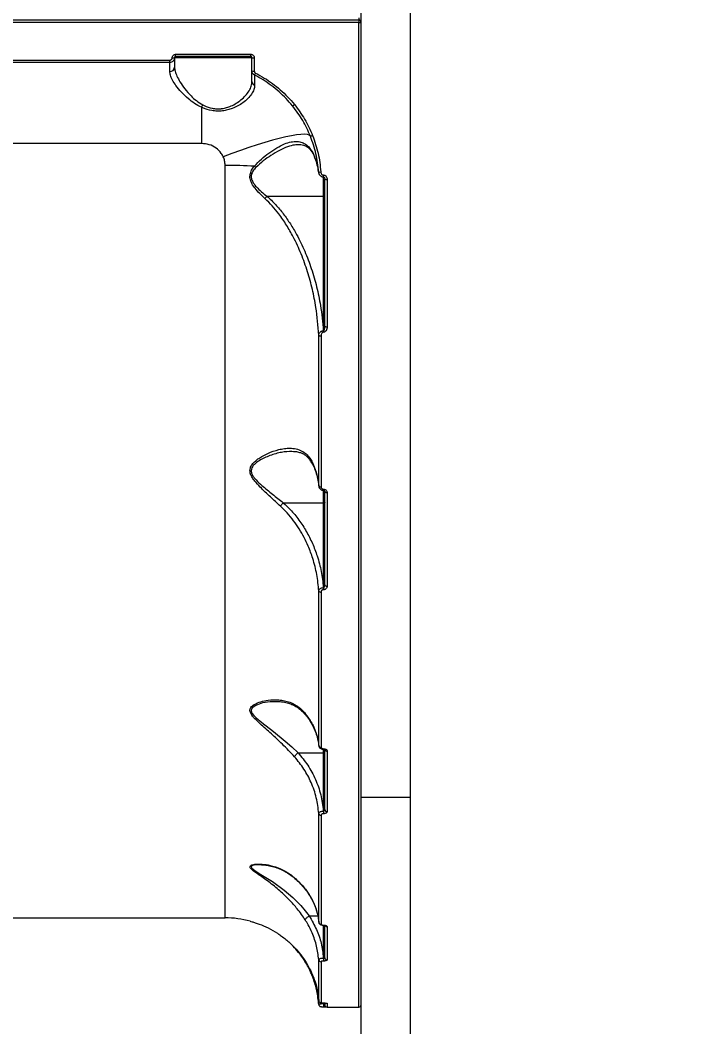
# Model space of a CAD drawing. Header units: millimetres. Extents: x -8327 to 9087, y -6583 to 5996.
# Drawn here: x -459.3 to -169.8, y -2635.5 to -2207.1 of the extents above; entities that cross this region are included whole.
import ezdxf

# ---------------------------------------------------------------- set-up
doc = ezdxf.new("R2010")
doc.units = ezdxf.units.MM
for name, color, linetype in [('DIKOM_ОБЪЕКТ', 7, 'Continuous'), ('DIKOM_РАЗМЕР_ЗОНА', 7, 'Continuous'), ('DIKOM_РАЗМЕР_ОБЪЕКТА', 7, 'Continuous')]:
    doc.layers.add(name, color=color, linetype=linetype)
doc.styles.add('style1', font='arial.ttf', dxfattribs={"width": 0.8})
doc.dimstyles.new('1-50', dxfattribs={"dimtxt": 300, "dimasz": 200, "dimexe": 100, "dimexo": 0, "dimgap": 100, "dimtad": 1, "dimtxsty": 'style1', "dimcen": 200, "dimclrd": 7, "dimclre": 7, "dimclrt": 7, "dimadec": 1, "dimazin": 2, "dimtfac": 1, "dimtmove": 0, "dimatfit": 2, "dimfxl": 0, "dimlwd": 25, "dimlwe": 18, "dimarcsym": 0})

# ---------------------------------------------------------------- blocks, each defined once
blk = doc.blocks.new('*D9')
at = {"layer": 'Defpoints', "color": 0, "transparency": 16777216}
for p in [(7087.37, 843.9), (-4957.59, 227.93), (7087.37, -4838.64)]:
    blk.add_point(p, dxfattribs=at)
at = {"layer": 'DIKOM_РАЗМЕР_ОБЪЕКТА', "color": 7, "lineweight": 18, "transparency": 16777216}
for p, q in [((7087.37, 843.9), (7087.37, -4938.64)), ((-4957.59, 227.93), (-4957.59, -4938.64))]:
    blk.add_line(p, q, dxfattribs=at)
at = {"layer": 'DIKOM_РАЗМЕР_ОБЪЕКТА', "color": 7, "lineweight": 25, "transparency": 16777216}
blk.add_line((-4757.59, -4838.64), (6887.37, -4838.64), dxfattribs=at)
at = {"layer": 'DIKOM_РАЗМЕР_ОБЪЕКТА', "color": 7, "transparency": 16777216}
for points in [[(-4757.59, -4805.31), (-4757.59, -4871.97), (-4957.59, -4838.64)], [(6887.37, -4805.31), (6887.37, -4871.97), (7087.37, -4838.64)]]:
    blk.add_solid(points, dxfattribs=at)
at = {"layer": 'DIKOM_РАЗМЕР_ОБЪЕКТА', "color": 7, "transparency": 16777216, "insert": (4098.94, -4585.47), "char_height": 300, "attachment_point": 5, "style": 'style1'}
blk.add_mtext('12040', dxfattribs=at)
blk = doc.blocks.new('*D12')
at = {"layer": 'Defpoints', "color": 0, "transparency": 16777216}
for p in [(-6501.58, 227.93), (9087.37, 227.93), (9087.37, -6483.3)]:
    blk.add_point(p, dxfattribs=at)
at = {"layer": 'DIKOM_РАЗМЕР_ЗОНА', "color": 7, "lineweight": 18, "transparency": 16777216}
for p, q in [((-6501.58, 227.93), (-6501.58, -6583.3)), ((9087.37, 227.93), (9087.37, -6583.3))]:
    blk.add_line(p, q, dxfattribs=at)
at = {"layer": 'DIKOM_РАЗМЕР_ЗОНА', "color": 7, "lineweight": 25, "transparency": 16777216}
blk.add_line((-6301.58, -6483.3), (8887.37, -6483.3), dxfattribs=at)
at = {"layer": 'DIKOM_РАЗМЕР_ЗОНА', "color": 7, "transparency": 16777216}
for points in [[(-6301.58, -6449.97), (-6301.58, -6516.64), (-6501.58, -6483.3)], [(8887.37, -6449.97), (8887.37, -6516.64), (9087.37, -6483.3)]]:
    blk.add_solid(points, dxfattribs=at)
at = {"layer": 'DIKOM_РАЗМЕР_ЗОНА', "color": 7, "transparency": 16777216, "insert": (2981.2, -6230.13), "char_height": 300, "attachment_point": 5, "style": 'style1'}
blk.add_mtext('15500', dxfattribs=at)

msp = doc.modelspace()

# ---------------------------------------------------------------- linework, layer by layer
at = {"layer": 'DIKOM_ОБЪЕКТ', "color": 7, "linetype": 'Continuous', "lineweight": 15}
for p, q in [((-314.039, -2537.85), (-314.039, -1876.293)), ((-293.039, -2537.85), (-293.039, -1876.293)), ((-315.039, -2206.069), (-315.039, -2207.072)), ((-315.039, -2207.072), (-799.039, -2207.072)), ((-315.039, -2208.074), (-799.039, -2208.074)), ((-315.039, -2207.072), (-315.039, -2208.074)), ((-315.039, -2627.071), (-315.039, -2208.074)), ((-393.539, -2223.072), (-393.539, -2227.122)), ((-360.539, -2223.072), (-393.539, -2223.072)), ((-393.039, -2221.606), (-361.039, -2221.606)), ((-393.039, -2222.571), (-393.039, -2221.606)), ((-361.039, -2222.571), (-393.039, -2222.571)), ((-361.039, -2222.571), (-361.039, -2221.606)), ((-360.539, -2228.684), (-360.539, -2223.072)), ((-359.539, -2223.11), (-359.539, -2228.736)), ((-478.539, -2224.112), (-395.539, -2224.112)), ((-395.539, -2225.071), (-478.539, -2225.071)), ((-395.539, -2225.071), (-395.539, -2224.112)), ((-395.539, -2228.929), (-395.539, -2225.071)), ((-382.039, -2244.165), (-382.039, -2259.574)), ((-382.039, -2259.574), (-732.039, -2259.574)), ((-333.937, -2265.222), (-333.927, -2265.245)), ((-371.989, -2589.072), (-371.989, -2268.919)), ((-330.134, -2272.975), (-330.039, -2272.975)), ((-330.134, -2273.818), (-330.134, -2272.975)), ((-330.134, -2273.818), (-330.039, -2273.818)), ((-330.039, -2273.818), (-330.039, -2272.975)), ((-330.039, -2281.988), (-330.039, -2273.808)), ((-329.539, -2337.272), (-329.539, -2274.756)), ((-328.539, -2274.917), (-328.539, -2337.583)), ((-354.152, -2281.988), (-330.039, -2281.988)), ((-330.039, -2339.277), (-330.039, -2281.988)), ((-332.097, -2405.266), (-332.097, -2341.087)), ((-331.099, -2341.383), (-331.099, -2405.705)), ((-330.161, -2339.277), (-330.039, -2339.277)), ((-330.161, -2339.277), (-330.161, -2339.924)), ((-330.039, -2339.924), (-330.161, -2339.924)), ((-330.039, -2339.277), (-330.039, -2339.924)), ((-332.163, -2404.976), (-332.129, -2405.4)), ((-330.072, -2406.677), (-330.039, -2406.677)), ((-330.072, -2407.202), (-330.072, -2406.677)), ((-330.072, -2407.202), (-330.039, -2407.202)), ((-330.039, -2407.202), (-330.039, -2406.677)), ((-330.039, -2412.424), (-330.039, -2407.2)), ((-329.539, -2447.383), (-329.539, -2407.615)), ((-328.539, -2408.093), (-328.539, -2447.957)), ((-347.199, -2412.424), (-330.039, -2412.424)), ((-330.039, -2448.579), (-330.039, -2412.424)), ((-332.097, -2515.739), (-332.097, -2449.907)), ((-331.099, -2450.444), (-331.099, -2516.421)), ((-330.143, -2448.579), (-330.039, -2448.579)), ((-330.143, -2448.579), (-330.143, -2449.478)), ((-330.039, -2449.478), (-330.143, -2449.478)), ((-330.039, -2448.579), (-330.039, -2449.478)), ((-340.927, -2518.842), (-330.039, -2518.842)), ((-330.094, -2517.1), (-330.039, -2517.1)), ((-330.094, -2517.362), (-330.094, -2517.1)), ((-330.094, -2517.362), (-330.039, -2517.362)), ((-330.039, -2517.362), (-330.039, -2517.1)), ((-330.039, -2518.842), (-330.039, -2517.395)), ((-330.039, -2543.643), (-330.039, -2518.842)), ((-329.539, -2543.032), (-329.539, -2517.372)), ((-328.539, -2518.113), (-328.539, -2543.833)), ((-293.039, -2537.85), (-314.039, -2537.85)), ((-314.039, -2643.888), (-314.039, -2537.85)), ((-293.039, -2643.888), (-293.039, -2537.85)), ((-332.097, -2590.922), (-332.097, -2544.637)), ((-330.119, -2543.643), (-330.039, -2543.643)), ((-330.119, -2543.643), (-330.119, -2544.773)), ((-330.039, -2543.643), (-330.039, -2544.773)), ((-331.099, -2545.383), (-331.099, -2591.771)), ((-330.039, -2544.773), (-330.119, -2544.773)), ((-357.169, -2566.518), (-357.593, -2566.516)), ((-742.089, -2589.072), (-371.989, -2589.072)), ((-336.154, -2588.301), (-332.524, -2588.301)), ((-330.119, -2592.182), (-330.039, -2592.182)), ((-330.119, -2592.264), (-330.119, -2592.182)), ((-330.119, -2592.265), (-330.119, -2592.264)), ((-330.119, -2592.265), (-330.039, -2592.265)), ((-330.039, -2592.265), (-330.039, -2592.182)), ((-330.039, -2606.183), (-330.039, -2592.265)), ((-329.539, -2606.057), (-329.539, -2592.431)), ((-328.539, -2592.809), (-328.539, -2607.01)), ((-332.097, -2624.276), (-332.097, -2606.885)), ((-331.099, -2607.769), (-331.099, -2625.199)), ((-330.094, -2606.183), (-330.039, -2606.183)), ((-330.094, -2606.183), (-330.094, -2607.467)), ((-330.039, -2607.467), (-330.094, -2607.467)), ((-330.039, -2606.183), (-330.039, -2607.467)), ((-330.143, -2625.309), (-330.039, -2625.309)), ((-330.143, -2625.313), (-330.143, -2625.309)), ((-330.143, -2625.313), (-330.039, -2625.313)), ((-330.107, -2625.315), (-330.072, -2625.568)), ((-330.072, -2625.568), (-330.039, -2625.568)), ((-330.072, -2625.568), (-330.072, -2626.903)), ((-330.039, -2625.313), (-330.039, -2625.309)), ((-330.039, -2625.568), (-330.039, -2625.316)), ((-330.039, -2625.568), (-330.039, -2626.903)), ((-329.539, -2626.072), (-329.539, -2625.468)), ((-328.539, -2625.475), (-328.539, -2627.071)), ((-330.072, -2626.903), (-330.039, -2626.903)), ((-328.539, -2627.071), (-315.039, -2627.071))]:
    msp.add_line(p, q, dxfattribs=at)
at = {"layer": 'DIKOM_ОБЪЕКТ', "color": 7, "linetype": 'Continuous', "lineweight": 15, "flags": 128}
for points in [[(-335.646, -2256.456), (-336.123, -2256.041), (-336.962, -2255.777), (-338.155, -2255.668), (-339.689, -2255.714), (-341.549, -2255.914), (-343.717, -2256.266), (-346.172, -2256.768), (-348.89, -2257.414), (-351.843, -2258.198), (-355.002, -2259.112), (-358.336, -2260.147), (-361.813, -2261.293), (-365.398, -2262.538), (-369.055, -2263.871), (-372.749, -2265.277)], [(-333.993, -2264.893), (-333.963, -2265.145), (-333.937, -2265.222)], [(-329.539, -2281.823), (-329.549, -2281.855), (-329.577, -2281.886), (-329.624, -2281.915), (-329.686, -2281.94), (-329.762, -2281.96), (-329.848, -2281.976), (-329.942, -2281.985), (-330.039, -2281.988)], [(-329.539, -2337.272), (-329.52, -2337.333), (-329.463, -2337.391), (-329.371, -2337.445), (-329.247, -2337.492), (-329.095, -2337.531), (-328.922, -2337.56), (-328.735, -2337.577), (-328.539, -2337.583)], [(-332.097, -2405.266), (-332.066, -2405.353), (-332.001, -2405.436), (-331.904, -2405.512), (-331.78, -2405.578), (-331.632, -2405.632), (-331.465, -2405.672), (-331.285, -2405.696), (-331.099, -2405.705)], [(-329.539, -2407.615), (-329.52, -2407.708), (-329.463, -2407.798), (-329.371, -2407.881), (-329.247, -2407.953), (-329.095, -2408.013), (-328.922, -2408.057), (-328.735, -2408.084), (-328.539, -2408.093)], [(-329.539, -2412.263), (-329.549, -2412.294), (-329.577, -2412.324), (-329.624, -2412.352), (-329.686, -2412.377), (-329.762, -2412.397), (-329.848, -2412.412), (-329.942, -2412.421), (-330.039, -2412.424)], [(-329.539, -2447.383), (-329.52, -2447.495), (-329.463, -2447.603), (-329.371, -2447.702), (-329.247, -2447.789), (-329.095, -2447.86), (-328.922, -2447.913), (-328.735, -2447.946), (-328.539, -2447.957)], [(-350.477, -2497.108), (-352.775, -2497.105), (-355.993, -2497.618), (-358.956, -2498.663), (-360.438, -2499.75), (-360.86, -2500.722), (-360.678, -2501.658), (-360.549, -2501.917), (-359.754, -2502.987), (-358.709, -2504.01), (-356.311, -2505.993), (-351.363, -2509.836), (-346.383, -2513.872), (-343.596, -2516.329), (-340.93, -2518.842), (-340.93, -2518.843), (-340.93, -2518.843)], [(-329.539, -2518.679), (-329.549, -2518.711), (-329.577, -2518.741), (-329.624, -2518.769), (-329.686, -2518.794), (-329.762, -2518.814), (-329.848, -2518.829), (-329.942, -2518.839), (-330.039, -2518.842)], [(-357.593, -2566.516), (-358.699, -2566.512), (-360.352, -2566.872), (-360.829, -2567.272), (-360.734, -2567.817), (-360.729, -2567.825), (-360.582, -2568.014), (-359.372, -2568.991), (-356.789, -2570.591), (-351.854, -2573.682), (-346.849, -2577.292), (-343.188, -2580.433), (-339.751, -2583.898), (-337.88, -2586.07), (-336.162, -2588.301), (-336.161, -2588.303), (-336.161, -2588.303)]]:
    msp.add_lwpolyline(points, dxfattribs=at)
at = {"layer": 'DIKOM_ОБЪЕКТ', "color": 7, "linetype": 'Continuous', "lineweight": 15}
for centre, radius, start, end in [((-315.039, -2208.072), 1, 0, 90), ((-314.8, -2098.956), 109.118, 269.87409, 270.39914), ((-394.292, -2216.463), 6.652, 267.87107, 276.49845), ((-359.786, -2216.459), 6.655, 263.50344, 272.12756), ((-395.448, -2227.02), 1.911, 267.24756, 356.95552), ((-359.787, -2223.837), 4.905, 261.17971, 272.89724), ((-367.608, -2225.526), 9.544, 328.81086, 334.53031), ((-358.779, -2233.117), 1.761, 181.83268, 248.86379), ((-388.388, -2240.219), 7.475, 328.13634, 337.16569), ((-344.889, -2240.369), 3.544, 297.43757, 312.81904), ((-335.802, -2254.081), 2.379, 273.76693, 297.09815), ((-371.876, -2505.474), 236.555, 87.00402, 90.02758), ((-355.328, -2264.795), 6.107, 226.74898, 234.33681), ((-331.562, -2269.742), 1.968, 250.85593, 280.2396), ((-328.782, -2273.247), 1.688, 243.3614, 278.27482), ((-348.062, -2287.934), 8.512, 135.68863, 144.62107), ((-331.302, -2340.238), 1.162, 226.86595, 280.03488), ((-331.249, -2449.528), 0.928, 204.07916, 279.30626), ((-331.203, -2515.502), 0.925, 194.80831, 276.41333), ((-328.638, -2517.171), 0.947, 200.95824, 275.95404), ((-331.179, -2544.449), 0.937, 191.51921, 274.85065), ((-328.629, -2542.92), 0.918, 186.97265, 275.58457), ((-371.989, -2629.072), 40, 74.5152, 90), ((-331.136, -2590.803), 0.968, 187.03334, 272.15097), ((-328.55, -2591.779), 1.029, 217.73268, 270.61019), ((-331.12, -2606.787), 0.982, 185.69619, 271.19336), ((-328.563, -2606.033), 0.977, 181.43551, 271.36977), ((-331.101, -2624.201), 0.998, 184.32944, 270.12221), ((-328.539, -2626.072), 1, 180, 270), ((-328.54, -2624.473), 1.002, 243.21311, 270.02641), ((-315.039, -2626.072), 1, 270, 0)]:
    msp.add_arc(centre, radius, start, end, dxfattribs=at)
for points, knots in [([(-393.539, -2223.072), (-393.549, -2223.22), (-393.574, -2223.591), (-393.814, -2224.154), (-394.266, -2224.661), (-394.865, -2225.005), (-395.315, -2225.049), (-395.539, -2225.071)], [0, 0, 0, 0, 0.1416757, 0.3563608, 0.570916, 0.7854526, 1, 1, 1, 1]), ([(-395.539, -2224.112), (-395.427, -2224.101), (-395.202, -2224.079), (-394.903, -2223.906), (-394.677, -2223.652), (-394.557, -2223.37), (-394.544, -2223.184), (-394.539, -2223.11)], [0, 0, 0, 0, 0.2142574, 0.4285791, 0.6431709, 0.8580784, 1, 1, 1, 1]), ([(-394.539, -2223.11), (-394.532, -2222.999), (-394.514, -2222.719), (-394.334, -2222.296), (-393.995, -2221.915), (-393.545, -2221.656), (-393.208, -2221.623), (-393.039, -2221.606)], [0, 0, 0, 0, 0.1419117, 0.3567467, 0.5713415, 0.7857274, 1, 1, 1, 1]), ([(-393.039, -2222.571), (-393.096, -2222.577), (-393.208, -2222.588), (-393.358, -2222.674), (-393.471, -2222.801), (-393.531, -2222.942), (-393.537, -2223.035), (-393.539, -2223.072)], [0, 0, 0, 0, 0.2138351, 0.4279725, 0.6427438, 0.8578264, 1, 1, 1, 1]), ([(-361.039, -2221.606), (-360.929, -2221.613), (-360.651, -2221.632), (-360.229, -2221.812), (-359.848, -2222.152), (-359.589, -2222.602), (-359.556, -2222.941), (-359.539, -2223.11)], [0, 0, 0, 0, 0.1405863, 0.3551012, 0.5698315, 0.7848409, 1, 1, 1, 1]), ([(-360.539, -2223.072), (-360.545, -2223.015), (-360.556, -2222.903), (-360.642, -2222.753), (-360.769, -2222.64), (-360.91, -2222.58), (-361.003, -2222.574), (-361.039, -2222.571)], [0, 0, 0, 0, 0.215575, 0.4307005, 0.6453424, 0.8596254, 1, 1, 1, 1]), ([(-393.539, -2227.122), (-393.49, -2227.662), (-393.384, -2228.818), (-392.558, -2230.929), (-391.186, -2233.451), (-389.205, -2236.304), (-386.824, -2239.035), (-384.285, -2241.428), (-382.436, -2242.551), (-381.499, -2243.12)], [0, 0, 0, 0, 0.12270869, 0.26246478, 0.40601485, 0.57492303, 0.74825967, 0.87236687, 1, 1, 1, 1]), ([(-382.039, -2244.165), (-383.062, -2243.643), (-385.112, -2242.596), (-387.956, -2240.319), (-390.661, -2237.705), (-392.882, -2234.98), (-394.435, -2232.563), (-395.366, -2230.545), (-395.484, -2229.443), (-395.539, -2228.929)], [0, 0, 0, 0, 0.1281501, 0.2567385, 0.426815, 0.5968785, 0.7373097, 0.8775731, 1, 1, 1, 1]), ([(-359.443, -2230.469), (-359.495, -2230.44), (-359.744, -2230.306), (-360.127, -2229.958), (-360.473, -2229.36), (-360.517, -2228.91), (-360.539, -2228.684)], [0, 0, 0, 0, 0.0806095, 0.3870493, 0.6935231, 1, 1, 1, 1]), ([(-360.539, -2233.173), (-360.539, -2232.327), (-360.539, -2230.585), (-360.539, -2229.01), (-360.539, -2228.794), (-360.539, -2228.684)], [0, 0, 0, 0, 0.31751384, 0.65391583, 1, 1, 1, 1]), ([(-359.539, -2228.736), (-359.528, -2228.849), (-359.506, -2229.075), (-359.334, -2229.374), (-359.142, -2229.548), (-359.017, -2229.616), (-358.991, -2229.63)], [0, 0, 0, 0, 0.3067422, 0.6133261, 0.9194885, 1, 1, 1, 1]), ([(-359.443, -2230.469), (-359.442, -2230.565), (-359.439, -2230.76), (-359.43, -2232.167), (-359.421, -2233.648), (-359.416, -2234.512), (-359.414, -2234.76)], [0, 0, 0, 0, 0.3362357, 0.6822368, 0.9087908, 1, 1, 1, 1]), ([(-343.256, -2243.514), (-345.095, -2241.454), (-347.88, -2238.331), (-352.268, -2234.838), (-355.755, -2232.448), (-358.226, -2231.122), (-359.443, -2230.469)], [0, 0, 0, 0, 0.3951641, 0.5986718, 0.8021773, 1, 1, 1, 1]), ([(-358.991, -2229.63), (-357.75, -2230.299), (-355.266, -2231.636), (-351.768, -2234.024), (-348.439, -2236.699), (-345.303, -2239.663), (-343.421, -2241.867), (-342.48, -2242.969)], [0, 0, 0, 0, 0.197686, 0.3953918, 0.5930934, 0.7965514, 1, 1, 1, 1]), ([(-359.414, -2234.76), (-359.474, -2235.374), (-359.596, -2236.62), (-360.601, -2238.534), (-362.178, -2240.443), (-364.176, -2242.136), (-366.468, -2243.584), (-368.684, -2244.62), (-370.928, -2245.341), (-373.071, -2245.75), (-375.351, -2245.858), (-378.196, -2245.558), (-380.446, -2244.864), (-381.826, -2244.259), (-382.039, -2244.165)], [0, 0, 0, 0, 0.1084795, 0.2202186, 0.3276489, 0.4383073, 0.5237999, 0.6115057, 0.6745107, 0.7390844, 0.8027701, 0.8688934, 0.9797278, 1, 1, 1, 1]), ([(-381.499, -2243.12), (-381.303, -2243.218), (-380.048, -2243.846), (-378.064, -2244.546), (-375.561, -2244.863), (-374.152, -2244.814), (-372.723, -2244.633), (-371.279, -2244.313), (-369.217, -2243.55), (-367.147, -2242.447), (-365.035, -2240.938), (-363.155, -2239.148), (-361.688, -2237.165), (-360.726, -2235.142), (-360.602, -2233.836), (-360.539, -2233.173)], [0, 0, 0, 0, 0.0201025, 0.1287259, 0.1852695, 0.2440044, 0.2548615, 0.3167936, 0.3805894, 0.4664215, 0.5546308, 0.6638231, 0.7761644, 0.8865578, 1, 1, 1, 1]), ([(-335.646, -2256.456), (-336.654, -2254.184), (-338.693, -2249.586), (-341.723, -2245.554), (-343.256, -2243.514)], [0, 0, 0, 0, 0.49416327, 1, 1, 1, 1]), ([(-342.48, -2242.969), (-340.951, -2245.005), (-337.856, -2249.125), (-335.772, -2253.823), (-334.718, -2256.2)], [0, 0, 0, 0, 0.4941838, 1, 1, 1, 1]), ([(-332.207, -2271.601), (-332.478, -2269.047), (-333.025, -2263.875), (-334.765, -2258.949), (-335.646, -2256.456)], [0, 0, 0, 0, 0.4938567, 1, 1, 1, 1]), ([(-334.718, -2256.2), (-333.839, -2258.685), (-332.06, -2263.718), (-331.497, -2269.004), (-331.212, -2271.679)], [0, 0, 0, 0, 0.4938443, 1, 1, 1, 1]), ([(-372.749, -2265.277), (-373.016, -2264.758), (-373.765, -2263.304), (-375.771, -2261.379), (-378.72, -2259.863), (-380.926, -2259.671), (-382.039, -2259.574)], [0, 0, 0, 0, 0.1529512, 0.4283582, 0.7114346, 1, 1, 1, 1]), ([(-359.512, -2269.242), (-358.538, -2268.195), (-356.59, -2266.098), (-353.293, -2263.541), (-349.988, -2261.313), (-346.787, -2259.708), (-343.865, -2258.8), (-341.362, -2258.599), (-339.187, -2259.049), (-337.319, -2260.052), (-335.687, -2261.7), (-334.617, -2263.435), (-334.114, -2264.61), (-333.993, -2264.893)], [0, 0, 0, 0, 0.1036823, 0.20754361, 0.32057523, 0.43354312, 0.53381358, 0.63400265, 0.71848908, 0.80291146, 0.88795777, 0.97292893, 1, 1, 1, 1]), ([(-340.297, -2260.092), (-340.981, -2260.104), (-342.591, -2260.131), (-345.448, -2260.967), (-348.824, -2262.438), (-352.307, -2264.491), (-355.758, -2266.864), (-357.838, -2268.786), (-358.888, -2269.756)], [0, 0, 0, 0, 0.1225416, 0.2885937, 0.472829, 0.661343, 0.8290996, 1, 1, 1, 1]), ([(-340.301, -2260.061), (-340.127, -2260.053), (-339.483, -2260.026), (-338.513, -2260.247), (-337.403, -2260.703), (-336.443, -2261.397), (-335.561, -2262.313), (-334.778, -2263.474), (-334.23, -2264.475), (-333.993, -2265.117), (-333.944, -2265.25)], [0, 0, 0, 0, 0.0622893, 0.2308161, 0.4062726, 0.5534176, 0.6922725, 0.8399812, 0.9668756, 1, 1, 1, 1]), ([(-371.989, -2268.919), (-371.99, -2268.861), (-371.994, -2268.221), (-372.122, -2266.967), (-372.537, -2265.848), (-372.749, -2265.277)], [0, 0, 0, 0, 0.04678047, 0.51425603, 1, 1, 1, 1]), ([(-333.993, -2264.893), (-333.625, -2265.872), (-332.798, -2268.072), (-332.418, -2270.342), (-332.207, -2271.601)], [0, 0, 0, 0, 0.4451201, 1, 1, 1, 1]), ([(-333.989, -2265.24), (-333.9, -2265.455), (-333.438, -2266.564), (-332.824, -2268.612), (-332.373, -2270.581), (-332.266, -2271.637), (-332.254, -2271.76)], [0, 0, 0, 0, 0.1011358, 0.521999, 0.9441676, 1, 1, 1, 1]), ([(-355.002, -2283.006), (-355.737, -2282.32), (-357.216, -2280.941), (-359.126, -2278.843), (-360.631, -2276.697), (-361.429, -2274.668), (-361.4, -2272.647), (-360.722, -2270.855), (-359.926, -2269.795), (-359.512, -2269.242)], [0, 0, 0, 0, 0.1836426, 0.3692298, 0.5090716, 0.6522053, 0.750856, 0.8702094, 1, 1, 1, 1]), ([(-358.888, -2269.756), (-359.321, -2270.24), (-360.138, -2271.155), (-360.869, -2272.754), (-360.899, -2274.477), (-360.409, -2275.623), (-359.648, -2276.87), (-358.459, -2278.3), (-356.47, -2280.165), (-354.925, -2281.38), (-354.152, -2281.988)], [0, 0, 0, 0, 0.1297993, 0.2451249, 0.3384608, 0.4557792, 0.4772248, 0.6177184, 0.8086803, 1, 1, 1, 1]), ([(-332.184, -2271.75), (-332.182, -2271.79), (-332.166, -2272.14), (-331.923, -2272.721), (-331.423, -2273.362), (-330.81, -2273.713), (-330.353, -2273.854), (-330.136, -2273.817), (-330.132, -2273.816)], [0, 0, 0, 0, 0.0375106, 0.332087, 0.5751514, 0.7924208, 0.9964249, 1, 1, 1, 1]), ([(-331.212, -2271.679), (-331.187, -2271.845), (-331.138, -2272.172), (-330.908, -2272.575), (-330.623, -2272.838), (-330.358, -2272.959), (-330.196, -2272.971), (-330.134, -2272.975)], [0, 0, 0, 0, 0.27346917, 0.53932039, 0.73867723, 0.89892208, 1, 1, 1, 1]), ([(-330.1, -2273.829), (-330.084, -2273.825), (-330.054, -2273.816), (-330.002, -2273.821), (-329.934, -2273.845), (-329.82, -2273.926), (-329.674, -2274.123), (-329.555, -2274.417), (-329.557, -2274.649), (-329.558, -2274.757)], [0, 0, 0, 0, 0.0413496, 0.0759988, 0.1212345, 0.2247838, 0.4218495, 0.7317251, 1, 1, 1, 1]), ([(-330.039, -2272.975), (-329.93, -2272.985), (-329.676, -2273.006), (-329.286, -2273.207), (-328.902, -2273.596), (-328.601, -2274.19), (-328.561, -2274.666), (-328.539, -2274.917)], [0, 0, 0, 0, 0.1205367, 0.2783693, 0.4705475, 0.7207649, 1, 1, 1, 1]), ([(-332.097, -2341.087), (-332.405, -2337.151), (-332.916, -2330.624), (-334.732, -2321.64), (-336.808, -2314.039), (-339.5, -2306.549), (-342.541, -2299.939), (-345.764, -2294.251), (-348.768, -2289.867), (-351.834, -2286.081), (-353.943, -2284.034), (-355.002, -2283.006)], [0, 0, 0, 0, 0.1867509, 0.3097302, 0.4327037, 0.5585136, 0.6842859, 0.7740102, 0.8643096, 0.931895, 1, 1, 1, 1]), ([(-354.152, -2281.988), (-352.898, -2283.158), (-350.388, -2285.499), (-347.113, -2289.506), (-344.136, -2293.772), (-341.021, -2299.072), (-337.962, -2305.404), (-335.134, -2312.865), (-332.911, -2320.574), (-331.046, -2329.395), (-330.483, -2335.675), (-330.161, -2339.277)], [0, 0, 0, 0, 0.0792661, 0.1585926, 0.2405884, 0.3226091, 0.447232, 0.5718942, 0.6998614, 0.8278379, 1, 1, 1, 1]), ([(-330.039, -2339.277), (-330.022, -2339.275), (-329.984, -2339.27), (-329.919, -2339.224), (-329.806, -2339.08), (-329.577, -2338.43), (-329.556, -2337.789), (-329.539, -2337.272)], [0, 0, 0, 0, 0.0239207, 0.0534501, 0.1070765, 0.2795021, 1, 1, 1, 1]), ([(-328.539, -2337.583), (-328.561, -2337.888), (-328.601, -2338.475), (-328.909, -2339.2), (-329.298, -2339.65), (-329.67, -2339.881), (-329.916, -2339.91), (-330.039, -2339.924)], [0, 0, 0, 0, 0.3047804, 0.5876271, 0.7664828, 0.8828711, 1, 1, 1, 1]), ([(-332.097, -2341.087), (-332.063, -2340.854), (-331.995, -2340.395), (-331.584, -2339.839), (-331.096, -2339.501), (-330.627, -2339.32), (-330.319, -2339.291), (-330.161, -2339.277)], [0, 0, 0, 0, 0.2704711, 0.5335645, 0.7181551, 0.8552755, 1, 1, 1, 1]), ([(-330.161, -2339.924), (-330.24, -2339.933), (-330.4, -2339.951), (-330.635, -2340.097), (-330.876, -2340.378), (-331.062, -2340.829), (-331.087, -2341.193), (-331.099, -2341.383)], [0, 0, 0, 0, 0.1206255, 0.2406481, 0.4168798, 0.6949426, 1, 1, 1, 1]), ([(-348.382, -2413.928), (-349.817, -2412.613), (-352.722, -2409.95), (-356.504, -2406.405), (-359.058, -2403.662), (-360.415, -2401.81), (-361.19, -2400.324), (-361.495, -2398.766), (-361.157, -2397.156), (-360.162, -2395.684), (-358.77, -2394.37), (-356.663, -2392.876), (-353.423, -2391.165), (-349.867, -2389.939), (-346.745, -2389.347), (-344.266, -2389.184), (-341.726, -2389.441), (-339.395, -2390.26), (-337.45, -2391.599), (-335.962, -2393.221), (-335.201, -2394.63), (-334.855, -2395.269)], [0, 0, 0, 0, 0.0913264, 0.1848751, 0.239018, 0.2664378, 0.2946543, 0.3210553, 0.3475174, 0.3830349, 0.4182929, 0.4536315, 0.5268361, 0.6259295, 0.6770937, 0.7282394, 0.7903885, 0.8540604, 0.904638, 0.9566781, 1, 1, 1, 1]), ([(-343.547, -2390.619), (-344.989, -2390.682), (-348.035, -2390.816), (-352.019, -2392.018), (-355.266, -2393.302), (-357.547, -2394.486), (-359.395, -2395.882), (-360.604, -2397.349), (-360.973, -2398.803), (-360.649, -2400.17), (-359.895, -2401.428), (-359.194, -2402.26), (-358.044, -2403.504), (-355.711, -2405.634), (-351.772, -2408.835), (-348.724, -2411.228), (-347.199, -2412.424)], [0, 0, 0, 0, 0.1289521, 0.2721499, 0.3392669, 0.4064211, 0.4729983, 0.520164, 0.5541624, 0.5880776, 0.6224449, 0.6570277, 0.6626847, 0.7378999, 0.8689196, 1, 1, 1, 1]), ([(-343.573, -2390.557), (-343.068, -2390.567), (-341.909, -2390.589), (-340.352, -2390.935), (-338.917, -2391.459), (-337.728, -2392.218), (-336.612, -2393.285), (-335.663, -2394.519), (-335.145, -2395.508), (-334.918, -2395.943)], [0, 0, 0, 0, 0.133246, 0.3055935, 0.4476359, 0.5937998, 0.7432501, 0.8872461, 1, 1, 1, 1]), ([(-334.855, -2395.269), (-334.858, -2395.289), (-334.885, -2395.45), (-334.893, -2395.647), (-334.796, -2395.773), (-334.779, -2395.796)], [0, 0, 0, 0, 0.10359423, 0.83651092, 1, 1, 1, 1]), ([(-334.855, -2395.269), (-334.728, -2395.543), (-333.931, -2397.259), (-332.745, -2400.568), (-332.315, -2403.68), (-332.097, -2405.266)], [0, 0, 0, 0, 0.0849905, 0.5334656, 1, 1, 1, 1]), ([(-334.796, -2395.806), (-334.778, -2395.839), (-334.284, -2396.744), (-333.573, -2398.597), (-332.723, -2401.36), (-332.266, -2403.5), (-332.182, -2404.713), (-332.163, -2404.976)], [0, 0, 0, 0, 0.0114453, 0.3103645, 0.6119778, 0.91581, 1, 1, 1, 1]), ([(-332.087, -2405.381), (-332.088, -2405.396), (-332.102, -2405.65), (-331.906, -2406.144), (-331.453, -2406.735), (-330.797, -2407.134), (-330.304, -2407.17), (-330.072, -2407.187)], [0, 0, 0, 0, 0.0155017, 0.2612798, 0.5139115, 0.7709906, 1, 1, 1, 1]), ([(-331.099, -2405.705), (-331.087, -2405.819), (-331.061, -2406.049), (-330.864, -2406.353), (-330.577, -2406.573), (-330.292, -2406.667), (-330.123, -2406.675), (-330.072, -2406.677)], [0, 0, 0, 0, 0.2336554, 0.4673661, 0.6955778, 0.908759, 1, 1, 1, 1]), ([(-330.04, -2407.205), (-330.014, -2407.205), (-329.945, -2407.204), (-329.834, -2407.235), (-329.716, -2407.294), (-329.615, -2407.388), (-329.547, -2407.501), (-329.55, -2407.577), (-329.551, -2407.615)], [0, 0, 0, 0, 0.0675313, 0.1855187, 0.3241519, 0.5015749, 0.7458736, 1, 1, 1, 1]), ([(-330.039, -2406.677), (-329.964, -2406.68), (-329.717, -2406.691), (-329.303, -2406.827), (-328.884, -2407.145), (-328.595, -2407.589), (-328.558, -2407.925), (-328.539, -2408.093)], [0, 0, 0, 0, 0.0931216, 0.3038849, 0.53025, 0.765201, 1, 1, 1, 1]), ([(-348.382, -2413.928), (-348.355, -2413.88), (-348.266, -2413.725), (-348.04, -2413.39), (-347.666, -2412.911), (-347.357, -2412.587), (-347.203, -2412.425)], [0, 0, 0, 0, 0.1074762, 0.3494297, 0.6747442, 1, 1, 1, 1]), ([(-332.097, -2449.907), (-332.32, -2447.593), (-332.77, -2442.934), (-334.394, -2436.579), (-336.802, -2430.044), (-339.595, -2424.67), (-342.778, -2420.048), (-345.428, -2416.797), (-347.42, -2414.863), (-348.382, -2413.928)], [0, 0, 0, 0, 0.1738715, 0.3501407, 0.4880626, 0.6922778, 0.7971165, 0.9019397, 1, 1, 1, 1]), ([(-347.199, -2412.424), (-347.2, -2412.424), (-347.201, -2412.424), (-347.202, -2412.424), (-347.203, -2412.425), (-347.203, -2412.425)], [0, 0, 0, 0, 0.4279092, 0.7836881, 1, 1, 1, 1]), ([(-347.203, -2412.425), (-346.193, -2413.378), (-343.769, -2415.664), (-340.45, -2419.745), (-337.306, -2424.583), (-334.721, -2429.712), (-332.556, -2435.43), (-330.885, -2441.729), (-330.39, -2446.295), (-330.143, -2448.579)], [0, 0, 0, 0, 0.09998093, 0.23990387, 0.38032031, 0.52038206, 0.66014468, 0.83006567, 1, 1, 1, 1]), ([(-332.097, -2449.907), (-332.095, -2449.882), (-332.084, -2449.708), (-331.967, -2449.406), (-331.638, -2449.057), (-331.208, -2448.803), (-330.703, -2448.628), (-330.331, -2448.595), (-330.143, -2448.579)], [0, 0, 0, 0, 0.0390983, 0.2682949, 0.466388, 0.6436385, 0.8199182, 1, 1, 1, 1]), ([(-330.143, -2449.478), (-330.237, -2449.486), (-330.426, -2449.502), (-330.678, -2449.625), (-330.888, -2449.81), (-331.045, -2450.069), (-331.097, -2450.294), (-331.099, -2450.425), (-331.099, -2450.444)], [0, 0, 0, 0, 0.16735934, 0.33449948, 0.50912128, 0.71306564, 0.95773712, 1, 1, 1, 1]), ([(-330.039, -2448.579), (-330.014, -2448.576), (-329.963, -2448.57), (-329.863, -2448.513), (-329.753, -2448.382), (-329.647, -2448.153), (-329.567, -2447.835), (-329.541, -2447.566), (-329.54, -2447.405), (-329.539, -2447.383)], [0, 0, 0, 0, 0.0552454, 0.1097479, 0.243623, 0.4175477, 0.6517805, 0.9519406, 1, 1, 1, 1]), ([(-328.539, -2447.957), (-328.54, -2447.985), (-328.544, -2448.192), (-328.627, -2448.548), (-328.88, -2448.959), (-329.212, -2449.249), (-329.603, -2449.44), (-329.894, -2449.466), (-330.039, -2449.478)], [0, 0, 0, 0, 0.039286, 0.2872559, 0.4952487, 0.6709986, 0.8353346, 1, 1, 1, 1]), ([(-342.408, -2520.561), (-343.237, -2519.659), (-344.91, -2517.841), (-348.21, -2514.536), (-352.323, -2510.709), (-356.367, -2507.19), (-359.034, -2504.702), (-360.377, -2503.189), (-361.206, -2501.948), (-361.524, -2500.649), (-360.987, -2499.323), (-359.383, -2498.052), (-356.804, -2497.025), (-353.214, -2496.273), (-349.79, -2496.182), (-346.711, -2496.644), (-344.252, -2497.355), (-341.725, -2498.575), (-339.525, -2500.211), (-338.325, -2501.581), (-337.864, -2502.107)], [0, 0, 0, 0, 0.0563572, 0.113615, 0.2103738, 0.3099869, 0.3619818, 0.3883034, 0.4153409, 0.445741, 0.4741005, 0.5168, 0.5802342, 0.6452975, 0.7405623, 0.7897127, 0.8388469, 0.899362, 0.961362, 1, 1, 1, 1]), ([(-350.461, -2497.012), (-350.266, -2497.004), (-349.205, -2496.961), (-347.371, -2497.161), (-345.113, -2497.651), (-343.138, -2498.378), (-341.405, -2499.313), (-339.787, -2500.541), (-338.574, -2501.677), (-337.963, -2502.482), (-337.809, -2502.685)], [0, 0, 0, 0, 0.0404855, 0.2201555, 0.3911323, 0.5341557, 0.6703317, 0.8144151, 0.953263, 1, 1, 1, 1]), ([(-337.864, -2502.107), (-336.886, -2503.451), (-334.907, -2506.169), (-333.206, -2510.206), (-332.373, -2513.433), (-332.168, -2515.14), (-332.097, -2515.739)], [0, 0, 0, 0, 0.3181973, 0.6439606, 0.875254, 1, 1, 1, 1]), ([(-337.864, -2502.107), (-337.864, -2502.134), (-337.863, -2502.236), (-337.839, -2502.409), (-337.751, -2502.51), (-337.705, -2502.562)], [0, 0, 0, 0, 0.1436323, 0.5627493, 1, 1, 1, 1]), ([(-337.793, -2502.63), (-337.54, -2502.932), (-336.66, -2503.987), (-335.433, -2505.912), (-334.117, -2508.384), (-333.119, -2510.941), (-332.424, -2513.43), (-332.222, -2515.072), (-332.129, -2515.834)], [0, 0, 0, 0, 0.0757381, 0.2642661, 0.4539622, 0.6444291, 0.8351673, 1, 1, 1, 1]), ([(-342.408, -2520.561), (-342.393, -2520.524), (-342.35, -2520.417), (-342.199, -2520.16), (-341.894, -2519.763), (-341.44, -2519.281), (-341.1, -2518.989), (-340.93, -2518.843)], [0, 0, 0, 0, 0.0873178, 0.2536041, 0.5024435, 0.7512196, 1, 1, 1, 1]), ([(-340.93, -2518.843), (-340.929, -2518.842), (-340.929, -2518.842), (-340.928, -2518.842), (-340.927, -2518.842), (-340.927, -2518.842)], [0, 0, 0, 0, 0.3893329, 0.8712123, 1, 1, 1, 1]), ([(-340.927, -2518.842), (-339.487, -2520.574), (-336.569, -2524.082), (-333.366, -2530.143), (-331.014, -2536.7), (-330.42, -2541.309), (-330.119, -2543.643)], [0, 0, 0, 0, 0.24196664, 0.4901346, 0.74177784, 1, 1, 1, 1]), ([(-332.129, -2515.834), (-332.104, -2515.951), (-332.078, -2516.073), (-332.076, -2516.196), (-332.076, -2516.2)], [0, 0, 0, 0, 0.9677732, 1, 1, 1, 1]), ([(-332.075, -2515.823), (-332.078, -2515.857), (-332.093, -2516.078), (-331.903, -2516.464), (-331.539, -2516.905), (-330.995, -2517.217), (-330.481, -2517.372), (-330.169, -2517.347), (-330.095, -2517.341)], [0, 0, 0, 0, 0.0373199, 0.24557305, 0.44922523, 0.67116857, 0.92230237, 1, 1, 1, 1]), ([(-331.099, -2516.421), (-331.088, -2516.497), (-331.066, -2516.65), (-330.893, -2516.853), (-330.639, -2517.006), (-330.356, -2517.089), (-330.169, -2517.097), (-330.094, -2517.1)], [0, 0, 0, 0, 0.2142543, 0.4284439, 0.6428913, 0.8577403, 1, 1, 1, 1]), ([(-330.04, -2517.365), (-329.984, -2517.366), (-329.86, -2517.368), (-329.693, -2517.411), (-329.572, -2517.463), (-329.505, -2517.511), (-329.503, -2517.515), (-329.501, -2517.517)], [0, 0, 0, 0, 0.1827412, 0.4090956, 0.6115196, 0.8032682, 1, 1, 1, 1]), ([(-330.039, -2517.1), (-329.929, -2517.105), (-329.65, -2517.118), (-329.229, -2517.239), (-328.848, -2517.468), (-328.589, -2517.772), (-328.556, -2517.999), (-328.539, -2518.113)], [0, 0, 0, 0, 0.1407715, 0.3552725, 0.5700599, 0.7849427, 1, 1, 1, 1]), ([(-332.097, -2544.637), (-332.368, -2542.414), (-332.917, -2537.909), (-335.142, -2531.576), (-338.224, -2525.655), (-341.002, -2522.273), (-342.408, -2520.561)], [0, 0, 0, 0, 0.2536107, 0.5139772, 0.7539781, 1, 1, 1, 1]), ([(-332.097, -2544.637), (-332.081, -2544.554), (-332.047, -2544.37), (-331.78, -2544.099), (-331.335, -2543.864), (-330.762, -2543.694), (-330.333, -2543.66), (-330.119, -2543.643)], [0, 0, 0, 0, 0.1700439, 0.3808208, 0.5867039, 0.7931147, 1, 1, 1, 1]), ([(-330.039, -2543.643), (-329.994, -2543.639), (-329.939, -2543.633), (-329.834, -2543.595), (-329.725, -2543.522), (-329.615, -2543.375), (-329.55, -2543.205), (-329.543, -2543.086), (-329.539, -2543.032)], [0, 0, 0, 0, 0.1445235, 0.1753846, 0.3624985, 0.5710014, 0.804803, 1, 1, 1, 1]), ([(-328.539, -2543.833), (-328.55, -2543.917), (-328.573, -2544.104), (-328.776, -2544.37), (-329.115, -2544.594), (-329.551, -2544.744), (-329.876, -2544.763), (-330.039, -2544.773)], [0, 0, 0, 0, 0.1741521, 0.3895615, 0.595829, 0.7978614, 1, 1, 1, 1]), ([(-330.119, -2544.773), (-330.227, -2544.779), (-330.441, -2544.792), (-330.728, -2544.891), (-330.948, -2545.036), (-331.078, -2545.209), (-331.093, -2545.329), (-331.099, -2545.383)], [0, 0, 0, 0, 0.2039562, 0.407975, 0.6135299, 0.8265259, 1, 1, 1, 1]), ([(-337.864, -2589.952), (-338.392, -2589.163), (-339.456, -2587.571), (-341.653, -2584.718), (-344.502, -2581.478), (-348.361, -2577.747), (-351.986, -2574.784), (-355.18, -2572.466), (-357.668, -2570.746), (-359.818, -2569.278), (-360.955, -2568.282), (-361.38, -2567.643), (-361.462, -2567.154), (-360.843, -2566.585), (-359.088, -2566.173), (-356.236, -2566.163), (-352.474, -2566.739), (-348.271, -2568.13), (-344.789, -2570.08), (-342.904, -2571.631), (-342.408, -2572.039)], [0, 0, 0, 0, 0.04406409, 0.08895781, 0.16248758, 0.23820609, 0.33524446, 0.38526474, 0.43526001, 0.49355235, 0.53213583, 0.54020969, 0.56655983, 0.59273913, 0.63827131, 0.70760024, 0.77872216, 0.87100189, 0.96603238, 1, 1, 1, 1]), ([(-357.594, -2566.455), (-357.24, -2566.454), (-356.315, -2566.45), (-354.591, -2566.616), (-352.402, -2567.024), (-349.97, -2567.744), (-347.613, -2568.719), (-345.429, -2569.945), (-343.683, -2571.128), (-342.679, -2572.01), (-342.299, -2572.344)], [0, 0, 0, 0, 0.0739377, 0.1933074, 0.3371246, 0.4891195, 0.6477662, 0.7869303, 0.9194017, 1, 1, 1, 1]), ([(-342.408, -2572.039), (-341.085, -2573.295), (-338.408, -2575.837), (-335.747, -2579.715), (-333.873, -2583.479), (-332.636, -2587.058), (-332.277, -2589.628), (-332.097, -2590.922)], [0, 0, 0, 0, 0.2308598, 0.4671747, 0.6265699, 0.8119889, 1, 1, 1, 1]), ([(-342.408, -2572.039), (-342.393, -2572.08), (-342.357, -2572.184), (-342.285, -2572.253), (-342.241, -2572.295)], [0, 0, 0, 0, 0.3935766, 1, 1, 1, 1]), ([(-342.251, -2572.304), (-341.526, -2572.967), (-340.037, -2574.328), (-338.091, -2576.561), (-336.355, -2578.947), (-334.898, -2581.402), (-334.171, -2583.089), (-333.816, -2583.913)], [0, 0, 0, 0, 0.1918724, 0.3941154, 0.5982035, 0.8039124, 1, 1, 1, 1]), ([(-333.816, -2583.913), (-333.797, -2583.953), (-333.381, -2584.859), (-332.851, -2586.693), (-332.287, -2589.008), (-332.17, -2590.444), (-332.127, -2590.967)], [0, 0, 0, 0, 0.01782364, 0.39834694, 0.78080286, 1, 1, 1, 1]), ([(-361.318, -2590.52), (-361.33, -2590.517), (-361.36, -2590.509), (-360.51, -2590.736), (-359.159, -2591.141), (-356.859, -2591.933), (-353.663, -2593.297), (-350.581, -2595.015), (-348.831, -2596.22), (-348.382, -2596.529)], [0, 0, 0, 0, 0.0623011, 0.1625173, 0.2802397, 0.4011555, 0.6535739, 0.9112464, 1, 1, 1, 1]), ([(-337.864, -2589.952), (-337.864, -2589.939), (-337.864, -2589.887), (-337.819, -2589.738), (-337.634, -2589.456), (-337.247, -2589.065), (-336.736, -2588.657), (-336.353, -2588.421), (-336.161, -2588.303)], [0, 0, 0, 0, 0.03809203, 0.14919137, 0.3619126, 0.57460431, 0.78727226, 1, 1, 1, 1]), ([(-332.097, -2606.885), (-332.338, -2604.952), (-332.828, -2601.04), (-334.557, -2596.071), (-336.345, -2592.396), (-337.444, -2590.628), (-337.864, -2589.952)], [0, 0, 0, 0, 0.3247091, 0.6574855, 0.8690058, 1, 1, 1, 1]), ([(-336.161, -2588.303), (-336.159, -2588.302), (-336.157, -2588.301), (-336.155, -2588.301), (-336.154, -2588.301)], [0, 0, 0, 0, 0.6110388, 1, 1, 1, 1]), ([(-336.154, -2588.301), (-335.062, -2590.189), (-332.924, -2593.884), (-330.881, -2599.947), (-330.359, -2604.087), (-330.094, -2606.183)], [0, 0, 0, 0, 0.3403218, 0.6660531, 1, 1, 1, 1]), ([(-332.074, -2590.964), (-332.061, -2591.081), (-332.032, -2591.335), (-331.807, -2591.666), (-331.48, -2591.948), (-331.008, -2592.159), (-330.522, -2592.271), (-330.199, -2592.253), (-330.119, -2592.248)], [0, 0, 0, 0, 0.1329372, 0.2914814, 0.4528996, 0.6479259, 0.9136594, 1, 1, 1, 1]), ([(-331.099, -2591.771), (-331.088, -2591.819), (-331.065, -2591.916), (-330.883, -2592.043), (-330.618, -2592.135), (-330.346, -2592.177), (-330.178, -2592.181), (-330.119, -2592.182)], [0, 0, 0, 0, 0.22880405, 0.45785484, 0.67854888, 0.88838729, 1, 1, 1, 1]), ([(-330.04, -2592.269), (-329.98, -2592.268), (-329.824, -2592.267), (-329.602, -2592.301), (-329.428, -2592.345), (-329.331, -2592.386), (-329.33, -2592.387), (-329.33, -2592.387)], [0, 0, 0, 0, 0.1629484, 0.4284953, 0.6544918, 0.8458148, 1, 1, 1, 1]), ([(-330.039, -2592.182), (-329.953, -2592.184), (-329.695, -2592.189), (-329.278, -2592.255), (-328.872, -2592.396), (-328.593, -2592.59), (-328.557, -2592.736), (-328.539, -2592.809)], [0, 0, 0, 0, 0.108263, 0.3204344, 0.5430464, 0.7715456, 1, 1, 1, 1]), ([(-348.382, -2596.529), (-347.176, -2597.444), (-344.749, -2599.284), (-341.7, -2602.363), (-339.059, -2605.608), (-336.859, -2608.992), (-335.035, -2612.554), (-333.624, -2616.256), (-332.567, -2620.18), (-332.258, -2622.873), (-332.097, -2624.276)], [0, 0, 0, 0, 0.1236831, 0.2488929, 0.3689543, 0.490745, 0.6125447, 0.738054, 0.8635704, 1, 1, 1, 1]), ([(-334.855, -2613.827), (-335.099, -2613.231), (-335.69, -2611.79), (-336.847, -2609.467), (-338.512, -2606.663), (-340.544, -2603.808), (-342.196, -2602.035), (-342.982, -2601.191)], [0, 0, 0, 0, 0.1309354, 0.3168952, 0.5075224, 0.7655471, 1, 1, 1, 1]), ([(-332.097, -2606.885), (-332.075, -2606.813), (-332.031, -2606.669), (-331.688, -2606.468), (-331.181, -2606.307), (-330.617, -2606.211), (-330.243, -2606.191), (-330.094, -2606.183)], [0, 0, 0, 0, 0.2142662, 0.428331, 0.642734, 0.8576291, 1, 1, 1, 1]), ([(-330.094, -2607.467), (-330.169, -2607.468), (-330.356, -2607.472), (-330.639, -2607.508), (-330.893, -2607.577), (-331.066, -2607.667), (-331.088, -2607.735), (-331.099, -2607.769)], [0, 0, 0, 0, 0.1422701, 0.3570872, 0.5715622, 0.7856897, 1, 1, 1, 1]), ([(-330.039, -2606.183), (-330.003, -2606.182), (-329.91, -2606.18), (-329.769, -2606.166), (-329.642, -2606.138), (-329.556, -2606.1), (-329.545, -2606.072), (-329.539, -2606.057)], [0, 0, 0, 0, 0.1407317, 0.3551802, 0.5698889, 0.7849288, 1, 1, 1, 1]), ([(-328.539, -2607.01), (-328.556, -2607.061), (-328.589, -2607.165), (-328.848, -2607.301), (-329.229, -2607.404), (-329.65, -2607.459), (-329.929, -2607.464), (-330.039, -2607.467)], [0, 0, 0, 0, 0.2150472, 0.4299848, 0.6447073, 0.859236, 1, 1, 1, 1]), ([(-334.855, -2613.827), (-334.858, -2613.818), (-334.885, -2613.749), (-334.889, -2613.645), (-334.782, -2613.524), (-334.755, -2613.494)], [0, 0, 0, 0, 0.0961015, 0.7751254, 1, 1, 1, 1]), ([(-332.097, -2625.944), (-332.315, -2624.02), (-332.745, -2620.247), (-333.931, -2616.236), (-334.728, -2614.158), (-334.855, -2613.827)], [0, 0, 0, 0, 0.4665348, 0.9150152, 1, 1, 1, 1]), ([(-332.096, -2624.283), (-332.096, -2624.284), (-332.113, -2624.405), (-332.018, -2624.626), (-331.859, -2624.881), (-331.662, -2625.05), (-331.468, -2625.155), (-331.273, -2625.22), (-331.036, -2625.267), (-330.722, -2625.298), (-330.361, -2625.314), (-330.168, -2625.312), (-330.105, -2625.311)], [0, 0, 0, 0, 0.0005982, 0.1306724, 0.2349954, 0.3260893, 0.4090583, 0.4910411, 0.6065248, 0.7971671, 0.9339902, 1, 1, 1, 1]), ([(-332.093, -2625.953), (-332.094, -2625.958), (-332.104, -2626.08), (-332.018, -2626.292), (-331.863, -2626.535), (-331.681, -2626.694), (-331.507, -2626.791), (-331.359, -2626.841), (-331.253, -2626.863), (-331.168, -2626.875), (-331.03, -2626.887), (-330.803, -2626.895), (-330.424, -2626.902), (-330.182, -2626.903), (-330.072, -2626.903)], [0, 0, 0, 0, 0.00557153, 0.12553457, 0.22152445, 0.30251959, 0.37101064, 0.42653853, 0.46685419, 0.50363763, 0.56471071, 0.75237618, 0.88800955, 1, 1, 1, 1]), ([(-332.093, -2625.953), (-332.094, -2625.958), (-332.104, -2626.08), (-332.018, -2626.292), (-331.863, -2626.535), (-331.681, -2626.694), (-331.507, -2626.791), (-331.359, -2626.841), (-331.253, -2626.863), (-331.168, -2626.875), (-331.03, -2626.887), (-330.803, -2626.895), (-330.424, -2626.902), (-330.182, -2626.903), (-330.072, -2626.903)], [0, 0, 0, 0, 0.00557153, 0.12553457, 0.22152445, 0.30251959, 0.37101064, 0.42653853, 0.46685419, 0.50363763, 0.56471071, 0.75237618, 0.88800955, 1, 1, 1, 1]), ([(-332.097, -2625.944), (-332.083, -2625.913), (-332.052, -2625.847), (-331.761, -2625.747), (-331.299, -2625.66), (-330.718, -2625.595), (-330.289, -2625.577), (-330.072, -2625.568)], [0, 0, 0, 0, 0.1847815, 0.3988209, 0.6012875, 0.799035, 1, 1, 1, 1]), ([(-331.099, -2625.199), (-331.083, -2625.215), (-331.055, -2625.243), (-330.85, -2625.277), (-330.593, -2625.299), (-330.343, -2625.308), (-330.189, -2625.309), (-330.143, -2625.309)], [0, 0, 0, 0, 0.3025403, 0.534634, 0.7254286, 0.9170939, 1, 1, 1, 1]), ([(-330.039, -2625.309), (-329.969, -2625.309), (-329.727, -2625.311), (-329.332, -2625.326), (-328.923, -2625.36), (-328.607, -2625.412), (-328.563, -2625.453), (-328.539, -2625.475)], [0, 0, 0, 0, 0.0796233, 0.2756956, 0.4707646, 0.7105289, 1, 1, 1, 1]), ([(-330.039, -2625.568), (-329.997, -2625.57), (-329.942, -2625.573), (-329.839, -2625.597), (-329.728, -2625.642), (-329.619, -2625.731), (-329.552, -2625.835), (-329.543, -2625.91), (-329.539, -2625.946)], [0, 0, 0, 0, 0.1270974, 0.162563, 0.3404003, 0.5453398, 0.7830987, 1, 1, 1, 1]), ([(-329.95, -2625.315), (-329.883, -2625.315), (-329.686, -2625.316), (-329.378, -2625.33), (-329.093, -2625.353), (-328.931, -2625.378), (-328.919, -2625.381), (-328.914, -2625.382)], [0, 0, 0, 0, 0.1214672, 0.3604773, 0.6194995, 0.8717353, 1, 1, 1, 1]), ([(-330.039, -2626.903), (-330.026, -2626.903), (-329.847, -2626.902), (-329.504, -2626.906), (-329.165, -2626.911), (-329.054, -2626.915), (-329.039, -2626.915)], [0, 0, 0, 0, 0.035336, 0.4770023, 0.9269511, 1, 1, 1, 1])]:
    msp.add_open_spline(points, degree=3, knots=knots, dxfattribs=at)

# ---------------------------------------------------------------- dimensions: what is measured, and where the dimension line sits
at = {"layer": 'DIKOM_РАЗМЕР_ЗОНА'}
dim = msp.add_linear_dim(base=(9087.366, -6483.303), p1=(-6501.585, 227.929), p2=(9087.366, 227.928), text='15500', dimstyle='1-50', dxfattribs=at)
dim.commit()
dim.dimension.update_dxf_attribs({"geometry": '*D12', "text_midpoint": (2981.198, -6483.303), "dimtype": 160})
at = {"layer": 'DIKOM_РАЗМЕР_ОБЪЕКТА'}
dim = msp.add_linear_dim(base=(7087.366, -4838.641), p1=(-4957.594, 227.929), p2=(7087.366, 843.902), text='12040', dimstyle='1-50', dxfattribs=at)
dim.commit()
dim.dimension.update_dxf_attribs({"geometry": '*D9', "text_midpoint": (4098.945, -4838.641), "dimtype": 160})

doc.saveas('drawing.dxf')
